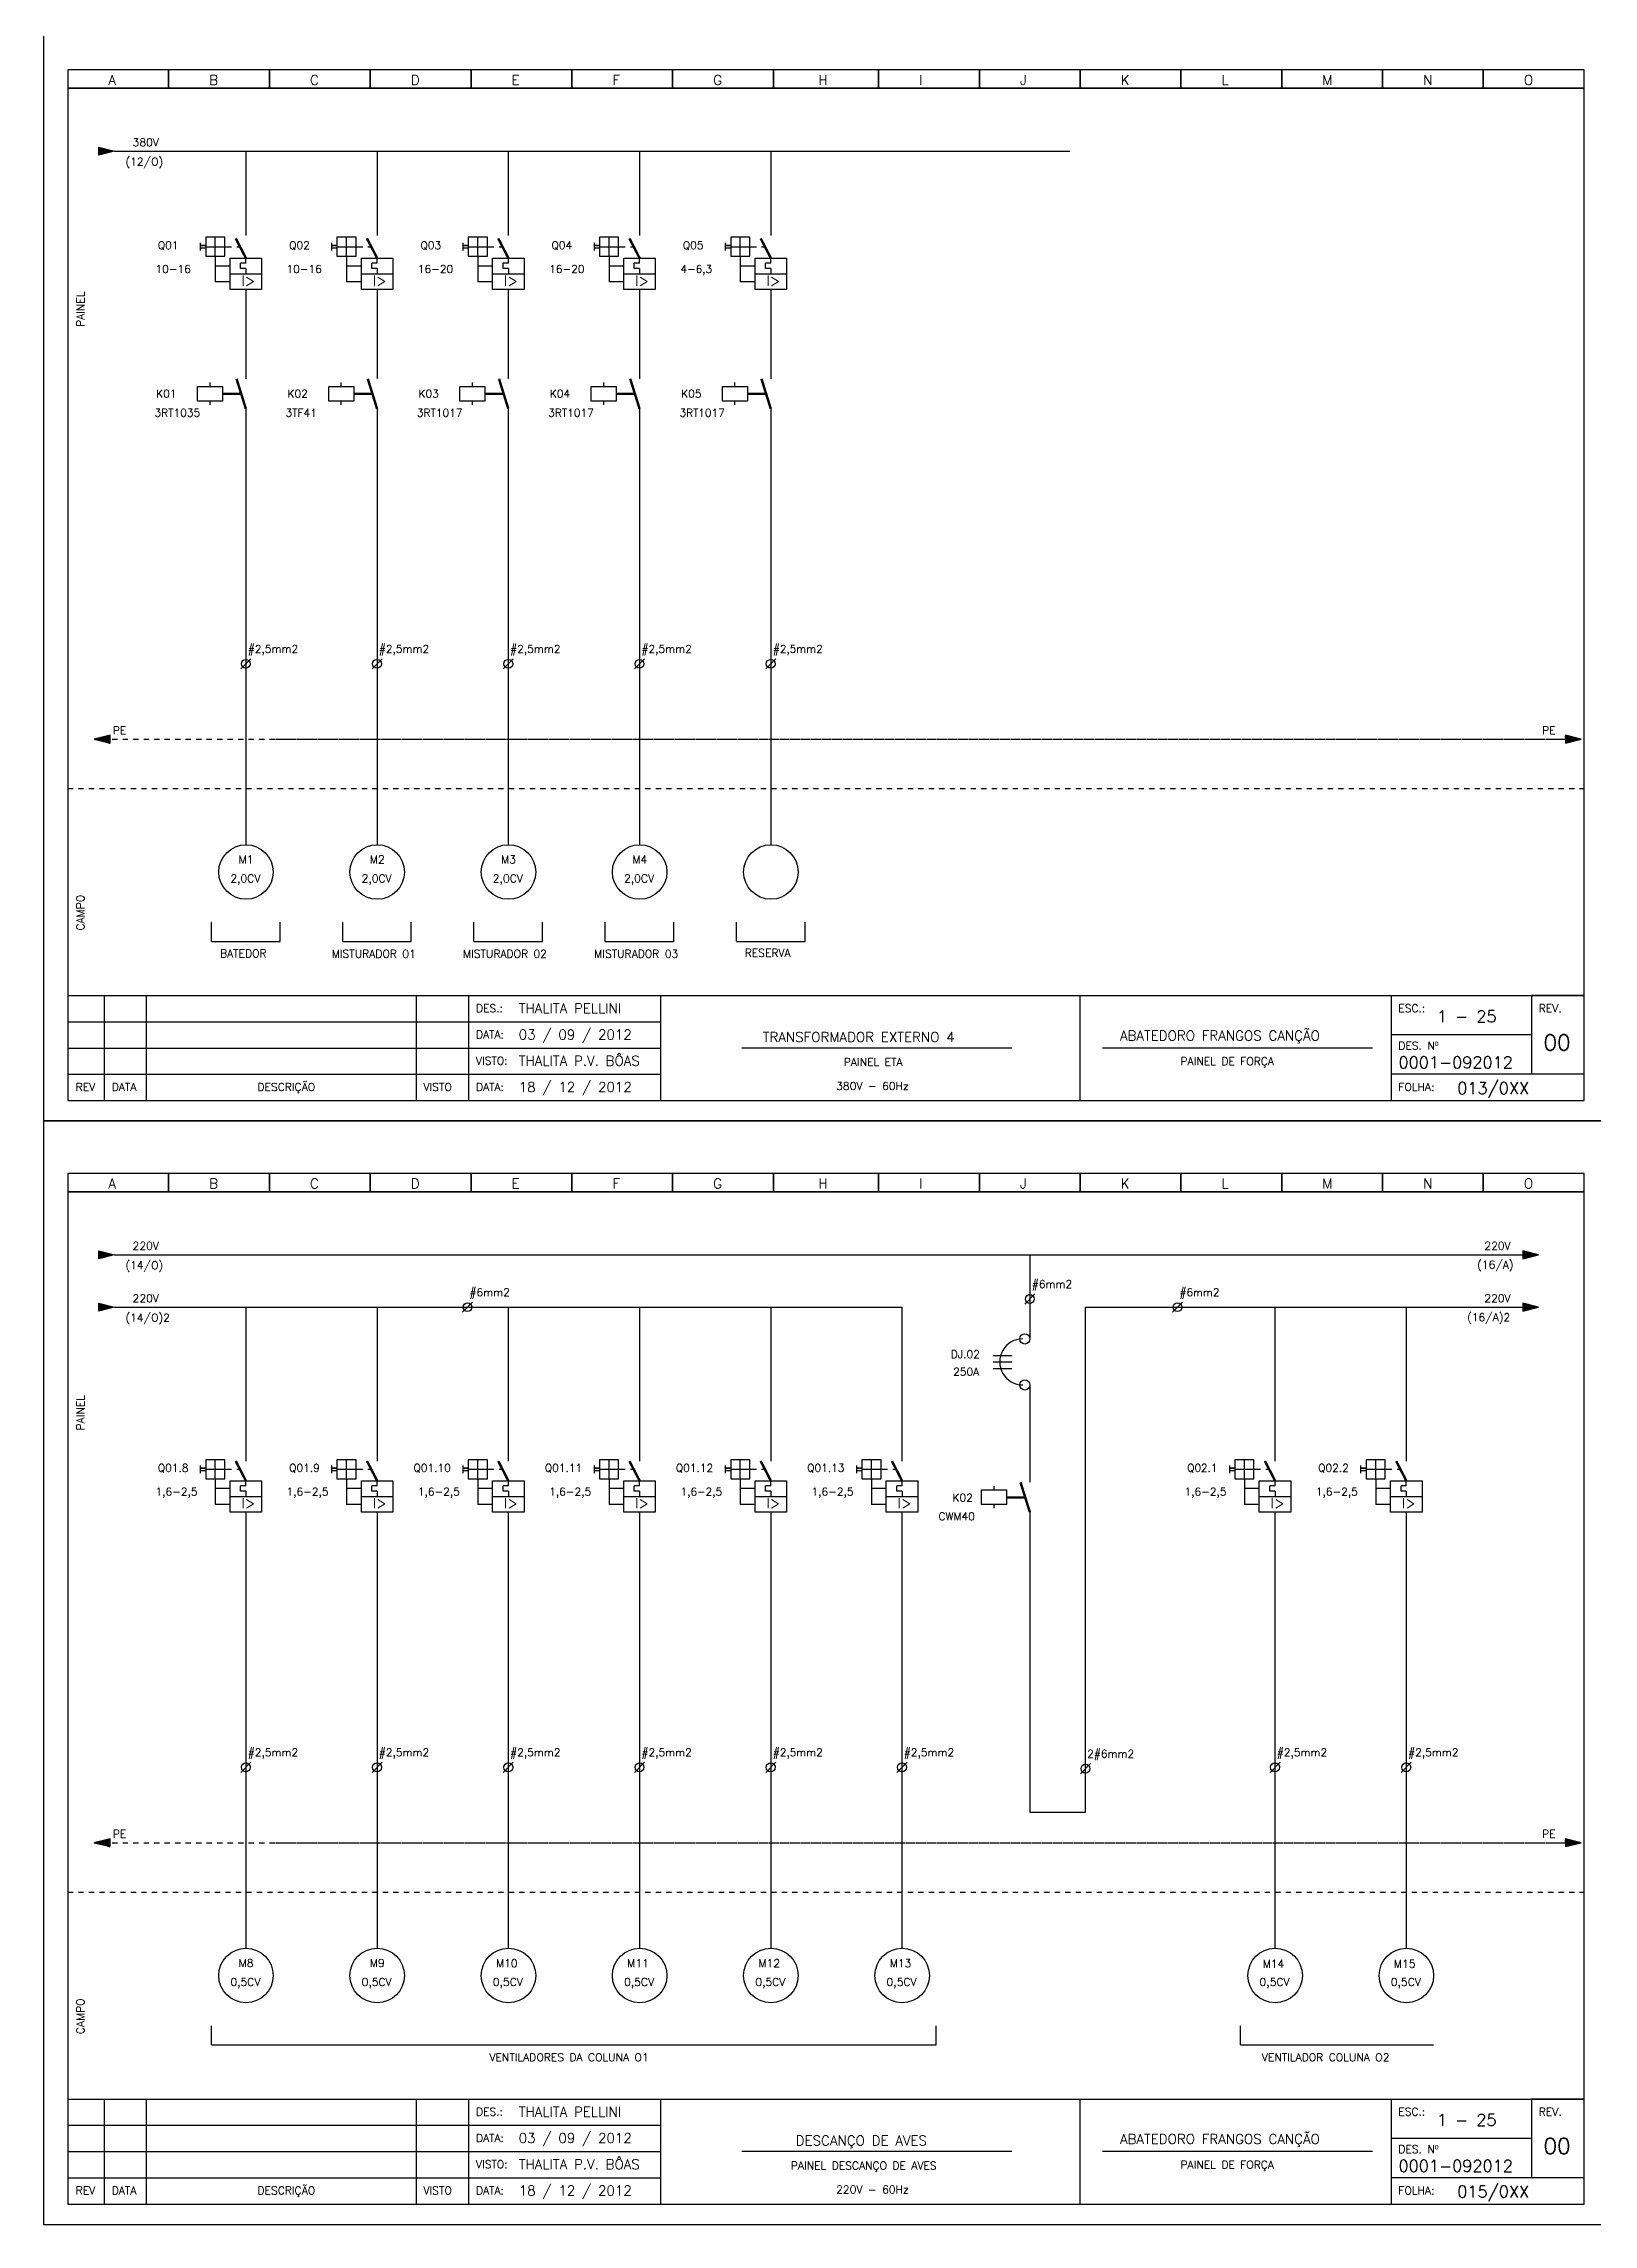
# Model space of a CAD drawing. Header units: millimetres. Extents: x 1974 to 2099, y 1386 to 1555.
# Drawn here: x 1974.11 to 2003.63, y 1386.48 to 1428.03 of the extents above; entities that cross this region are included whole.
import ezdxf

# ---------------------------------------------------------------- set-up
doc = ezdxf.new("R2010")
doc.units = ezdxf.units.MM
for name, pattern in [('DASHDOT2', [0.5, 0.25, -0.125, 0, -0.125]), ('DASHED', [0.75, 0.5, -0.25]), ('HIDDEN2', [0.1875, 0.125, -0.0625])]:
    doc.linetypes.add(name, pattern=pattern)
for name, color, linetype in [('1', 5, 'Continuous'), ('ALIMENTAÇÃO', 6, 'Continuous'), ('CONECTOR_SAK', 2, 'Continuous'), ('DISJUNTOR', 5, 'Continuous'), ('EQUIPAMENTOS', 5, 'Continuous'), ('MARGEM', 1, 'Continuous'), ('MOTORES', 5, 'Continuous'), ('PAINEL', 7, 'Continuous'), ('TERRA', 3, 'DASHED'), ('TEXTO', 4, 'Continuous'), ('TEXTO_2', 5, 'Continuous'), ('TIMBRE', 7, 'Continuous')]:
    doc.layers.add(name, color=color, linetype=linetype)
doc.styles.add('REGUA60', font='romans.shx', dxfattribs={"height": 2})
doc.styles.add('ROMANC', font='romanc.shx', dxfattribs={"height": 0.55})
doc.styles.add('ROMANS', font='romans.shx', dxfattribs={"height": 37})

msp = doc.modelspace()

# ---------------------------------------------------------------- hatches: boundary and pattern name
at = {"layer": 'EQUIPAMENTOS'}
for points in [[(1975.158, 1425.909), (1975.458, 1425.984), (1975.158, 1426.059)], [(1975.158, 1404.884), (1975.458, 1404.959), (1975.158, 1405.034)], [(2002.583, 1404.959), (2002.283, 1405.034), (2002.283, 1404.884)], [(1975.158, 1403.884), (1975.458, 1403.959), (1975.158, 1404.034)], [(2002.583, 1403.959), (2002.283, 1404.034), (2002.283, 1403.884)]]:
    msp.add_hatch(color=256, dxfattribs=at).paths.add_polyline_path(points)
at = {"layer": 'TERRA'}
h = msp.add_hatch(dxfattribs=at)
h.set_pattern_fill('ANSI31', color=256, scale=0.004, angle=180, style=0)
h.set_pattern_definition([(225, (2032.32565715, 1463.40084864), (0.0003535533906, -0.0003535533906), [])])
h.paths.add_polyline_path([(1975.071, 1414.781), (1975.371, 1414.781), (1975.371, 1414.856)])
h.paths.add_polyline_path([(1975.371, 1414.706), (1975.371, 1414.781), (1975.071, 1414.781)])
h = msp.add_hatch(dxfattribs=at)
h.set_pattern_fill('ANSI31', color=256, scale=0.004, style=0)
h.set_pattern_definition([(45, (1946.1419275, 1366.1612611), (-0.0003535533906, 0.0003535533906), [])])
h.paths.add_polyline_path([(2003.396, 1414.781), (2003.096, 1414.781), (2003.096, 1414.706)])
h.paths.add_polyline_path([(2003.096, 1414.856), (2003.096, 1414.781), (2003.396, 1414.781)])
h = msp.add_hatch(dxfattribs=at)
h.set_pattern_fill('ANSI31', color=256, scale=0.004, angle=180, style=0)
h.set_pattern_definition([(225, (2032.32565715, 1442.37584864), (0.0003535533906, -0.0003535533906), [])])
h.paths.add_polyline_path([(1975.071, 1393.756), (1975.371, 1393.756), (1975.371, 1393.831)])
h.paths.add_polyline_path([(1975.371, 1393.681), (1975.371, 1393.756), (1975.071, 1393.756)])
h = msp.add_hatch(dxfattribs=at)
h.set_pattern_fill('ANSI31', color=256, scale=0.004, style=0)
h.set_pattern_definition([(45, (1946.1419275, 1345.1362611), (-0.0003535533906, 0.0003535533906), [])])
h.paths.add_polyline_path([(2003.396, 1393.756), (2003.096, 1393.756), (2003.096, 1393.681)])
h.paths.add_polyline_path([(2003.096, 1393.831), (2003.096, 1393.756), (2003.396, 1393.756)])

# ---------------------------------------------------------------- linework, layer by layer
for p, q in [((1977.304, 1410.93), (1977.304, 1411.294)), ((1978.611, 1410.93), (1978.611, 1411.294)), ((1979.804, 1410.93), (1979.804, 1411.294)), ((1981.111, 1410.93), (1981.111, 1411.294)), ((1982.304, 1410.93), (1982.304, 1411.294)), ((1983.611, 1410.93), (1983.611, 1411.294)), ((1984.804, 1410.93), (1984.804, 1411.294)), ((1986.111, 1410.93), (1986.111, 1411.294)), ((1987.304, 1410.93), (1987.304, 1411.294)), ((1988.611, 1410.93), (1988.611, 1411.294)), ((1977.304, 1410.93), (1978.611, 1410.93)), ((1979.804, 1410.93), (1981.111, 1410.93)), ((1982.304, 1410.93), (1983.611, 1410.93)), ((1984.804, 1410.93), (1986.111, 1410.93)), ((1987.304, 1410.93), (1988.611, 1410.93)), ((2003.452, 1409.897), (2002.452, 1409.897)), ((1992.196, 1403.04), (1992.549, 1403.04)), ((1992.196, 1402.917), (1992.549, 1402.917)), ((1992.196, 1402.794), (1992.549, 1402.794)), ((1977.304, 1389.905), (1977.304, 1390.269)), ((1991.111, 1389.905), (1991.111, 1390.269)), ((1996.909, 1389.905), (1996.909, 1390.269)), ((1977.304, 1389.905), (1991.111, 1389.905)), ((1996.909, 1389.905), (2000.586, 1389.905)), ((2003.452, 1388.872), (2002.452, 1388.872))]:
    msp.add_line(p, q)
at = {"layer": '1'}
for p, q in [((1977.559, 1424.347), (1977.195, 1424.347)), ((1977.195, 1424.347), (1977.195, 1423.983)), ((1977.377, 1423.983), (1977.377, 1424.347)), ((1977.559, 1423.983), (1977.559, 1424.347)), ((1980.059, 1424.347), (1979.695, 1424.347)), ((1979.695, 1424.347), (1979.695, 1423.983)), ((1979.877, 1423.983), (1979.877, 1424.347)), ((1980.059, 1423.983), (1980.059, 1424.347)), ((1982.559, 1424.347), (1982.195, 1424.347)), ((1982.195, 1424.347), (1982.195, 1423.983)), ((1982.377, 1423.983), (1982.377, 1424.347)), ((1982.559, 1423.983), (1982.559, 1424.347)), ((1985.059, 1424.347), (1984.695, 1424.347)), ((1984.695, 1424.347), (1984.695, 1423.983)), ((1984.877, 1423.983), (1984.877, 1424.347)), ((1985.059, 1423.983), (1985.059, 1424.347)), ((1987.559, 1424.347), (1987.195, 1424.347)), ((1987.195, 1424.347), (1987.195, 1423.983)), ((1987.377, 1423.983), (1987.377, 1424.347)), ((1987.559, 1423.983), (1987.559, 1424.347)), ((1977.091, 1424.24), (1977.091, 1424.094)), ((1977.195, 1424.186), (1977.091, 1424.186)), ((1977.091, 1424.186), (1977.195, 1424.186)), ((1977.091, 1424.144), (1977.195, 1424.144)), ((1977.195, 1424.165), (1977.559, 1424.165)), ((1977.195, 1423.983), (1977.559, 1423.983)), ((1979.591, 1424.24), (1979.591, 1424.094)), ((1979.695, 1424.186), (1979.591, 1424.186)), ((1979.591, 1424.186), (1979.695, 1424.186)), ((1979.591, 1424.144), (1979.695, 1424.144)), ((1979.695, 1424.165), (1980.059, 1424.165)), ((1979.695, 1423.983), (1980.059, 1423.983)), ((1982.091, 1424.24), (1982.091, 1424.094)), ((1982.195, 1424.186), (1982.091, 1424.186)), ((1982.091, 1424.186), (1982.195, 1424.186)), ((1982.091, 1424.144), (1982.195, 1424.144)), ((1982.195, 1424.165), (1982.559, 1424.165)), ((1982.195, 1423.983), (1982.559, 1423.983)), ((1984.591, 1424.24), (1984.591, 1424.094)), ((1984.695, 1424.186), (1984.591, 1424.186)), ((1984.591, 1424.186), (1984.695, 1424.186)), ((1984.591, 1424.144), (1984.695, 1424.144)), ((1984.695, 1424.165), (1985.059, 1424.165)), ((1984.695, 1423.983), (1985.059, 1423.983)), ((1987.091, 1424.24), (1987.091, 1424.094)), ((1987.195, 1424.186), (1987.091, 1424.186)), ((1987.091, 1424.186), (1987.195, 1424.186)), ((1987.091, 1424.144), (1987.195, 1424.144)), ((1987.195, 1424.165), (1987.559, 1424.165)), ((1987.195, 1423.983), (1987.559, 1423.983)), ((1977.091, 1400.945), (1977.091, 1400.8)), ((1977.195, 1400.892), (1977.091, 1400.892)), ((1977.091, 1400.892), (1977.195, 1400.892)), ((1977.091, 1400.85), (1977.195, 1400.85)), ((1977.559, 1401.053), (1977.195, 1401.053)), ((1977.195, 1401.053), (1977.195, 1400.689)), ((1977.195, 1400.871), (1977.559, 1400.871)), ((1977.195, 1400.689), (1977.559, 1400.689)), ((1977.377, 1400.689), (1977.377, 1401.053)), ((1977.559, 1400.689), (1977.559, 1401.053)), ((1979.591, 1400.945), (1979.591, 1400.8)), ((1979.695, 1400.892), (1979.591, 1400.892)), ((1979.591, 1400.892), (1979.695, 1400.892)), ((1979.591, 1400.85), (1979.695, 1400.85)), ((1980.059, 1401.053), (1979.695, 1401.053)), ((1979.695, 1401.053), (1979.695, 1400.689)), ((1979.695, 1400.871), (1980.059, 1400.871)), ((1979.695, 1400.689), (1980.059, 1400.689)), ((1979.877, 1400.689), (1979.877, 1401.053)), ((1980.059, 1400.689), (1980.059, 1401.053)), ((1982.091, 1400.945), (1982.091, 1400.8)), ((1982.195, 1400.892), (1982.091, 1400.892)), ((1982.091, 1400.892), (1982.195, 1400.892)), ((1982.091, 1400.85), (1982.195, 1400.85)), ((1982.559, 1401.053), (1982.195, 1401.053)), ((1982.195, 1401.053), (1982.195, 1400.689)), ((1982.195, 1400.871), (1982.559, 1400.871)), ((1982.195, 1400.689), (1982.559, 1400.689)), ((1982.377, 1400.689), (1982.377, 1401.053)), ((1982.559, 1400.689), (1982.559, 1401.053)), ((1984.591, 1400.945), (1984.591, 1400.8)), ((1984.695, 1400.892), (1984.591, 1400.892)), ((1984.591, 1400.892), (1984.695, 1400.892)), ((1984.591, 1400.85), (1984.695, 1400.85)), ((1985.059, 1401.053), (1984.695, 1401.053)), ((1984.695, 1401.053), (1984.695, 1400.689)), ((1984.695, 1400.871), (1985.059, 1400.871)), ((1984.695, 1400.689), (1985.059, 1400.689)), ((1984.877, 1400.689), (1984.877, 1401.053)), ((1985.059, 1400.689), (1985.059, 1401.053)), ((1987.091, 1400.945), (1987.091, 1400.8)), ((1987.195, 1400.892), (1987.091, 1400.892)), ((1987.091, 1400.892), (1987.195, 1400.892)), ((1987.091, 1400.85), (1987.195, 1400.85)), ((1987.559, 1401.053), (1987.195, 1401.053)), ((1987.195, 1401.053), (1987.195, 1400.689)), ((1987.195, 1400.871), (1987.559, 1400.871)), ((1987.195, 1400.689), (1987.559, 1400.689)), ((1987.377, 1400.689), (1987.377, 1401.053)), ((1987.559, 1400.689), (1987.559, 1401.053)), ((1989.591, 1400.945), (1989.591, 1400.8)), ((1989.695, 1400.892), (1989.591, 1400.892)), ((1989.591, 1400.892), (1989.695, 1400.892)), ((1989.591, 1400.85), (1989.695, 1400.85)), ((1990.059, 1401.053), (1989.695, 1401.053)), ((1989.695, 1401.053), (1989.695, 1400.689)), ((1989.695, 1400.871), (1990.059, 1400.871)), ((1989.695, 1400.689), (1990.059, 1400.689)), ((1989.877, 1400.689), (1989.877, 1401.053)), ((1990.059, 1400.689), (1990.059, 1401.053)), ((1996.696, 1400.945), (1996.696, 1400.8)), ((1996.8, 1400.892), (1996.696, 1400.892)), ((1996.696, 1400.892), (1996.8, 1400.892)), ((1996.696, 1400.85), (1996.8, 1400.85)), ((1997.164, 1401.053), (1996.8, 1401.053)), ((1996.8, 1401.053), (1996.8, 1400.689)), ((1996.8, 1400.871), (1997.164, 1400.871)), ((1996.8, 1400.689), (1997.164, 1400.689)), ((1996.982, 1400.689), (1996.982, 1401.053)), ((1997.164, 1400.689), (1997.164, 1401.053)), ((1999.196, 1400.945), (1999.196, 1400.8)), ((1999.3, 1400.892), (1999.196, 1400.892)), ((1999.196, 1400.892), (1999.3, 1400.892)), ((1999.196, 1400.85), (1999.3, 1400.85)), ((1999.664, 1401.053), (1999.3, 1401.053)), ((1999.3, 1401.053), (1999.3, 1400.689)), ((1999.3, 1400.871), (1999.664, 1400.871)), ((1999.3, 1400.689), (1999.664, 1400.689)), ((1999.482, 1400.689), (1999.482, 1401.053)), ((1999.664, 1400.689), (1999.664, 1401.053))]:
    msp.add_line(p, q, dxfattribs=at)
at = {"layer": 'ALIMENTAÇÃO', "color": 6}
for p, q in [((1977.958, 1425.984), (1977.958, 1424.38)), ((1980.458, 1425.984), (1980.458, 1424.38)), ((1982.958, 1425.984), (1982.958, 1424.38)), ((1985.458, 1425.984), (1985.458, 1424.38)), ((1987.958, 1425.984), (1987.958, 1424.38)), ((1977.958, 1423.349), (1977.958, 1421.647)), ((1980.458, 1423.349), (1980.458, 1421.647)), ((1982.958, 1423.349), (1982.958, 1421.647)), ((1985.458, 1423.349), (1985.458, 1421.647)), ((1987.958, 1423.349), (1987.958, 1421.647)), ((1977.958, 1421.079), (1977.958, 1412.771)), ((1980.458, 1421.079), (1980.458, 1412.771)), ((1982.958, 1421.079), (1982.958, 1412.771)), ((1985.458, 1421.079), (1985.458, 1412.771)), ((1987.958, 1421.079), (1987.958, 1412.771)), ((1977.958, 1403.959), (1977.958, 1401.028)), ((1980.458, 1403.959), (1980.458, 1401.028)), ((1982.958, 1403.959), (1982.958, 1401.028)), ((1985.458, 1403.959), (1985.458, 1401.028)), ((1987.958, 1403.959), (1987.958, 1401.028)), ((1990.458, 1403.959), (1990.458, 1401.028)), ((1997.564, 1403.959), (1997.564, 1401.028)), ((2000.064, 1403.959), (2000.064, 1401.028)), ((1977.958, 1400.054), (1977.958, 1391.746)), ((1980.458, 1400.054), (1980.458, 1391.746)), ((1982.958, 1400.054), (1982.958, 1391.746)), ((1985.458, 1400.054), (1985.458, 1391.746)), ((1987.958, 1400.054), (1987.958, 1391.746)), ((1990.458, 1400.054), (1990.458, 1391.746)), ((1997.564, 1400.054), (1997.564, 1391.746)), ((2000.064, 1400.054), (2000.064, 1391.746))]:
    msp.add_line(p, q, dxfattribs=at)
at = {"layer": 'ALIMENTAÇÃO'}
for p, q in [((1992.894, 1404.959), (1992.894, 1404.031)), ((1992.894, 1404.031), (1992.894, 1403.355)), ((1975.458, 1403.959), (1990.458, 1403.959)), ((1993.953, 1394.336), (1993.953, 1403.959)), ((1993.953, 1403.959), (2002.583, 1403.959)), ((1992.894, 1402.485), (1992.894, 1400.623)), ((1992.894, 1400.054), (1992.894, 1394.336)), ((1992.894, 1394.336), (1993.953, 1394.336))]:
    msp.add_line(p, q, dxfattribs=at)
at = {"layer": 'CONECTOR_SAK'}
for p, q in [((1978.054, 1416.315), (1977.863, 1416.122)), ((1980.554, 1416.315), (1980.363, 1416.122)), ((1983.054, 1416.315), (1982.863, 1416.122)), ((1985.554, 1416.315), (1985.363, 1416.122)), ((1988.054, 1416.315), (1987.863, 1416.122)), ((1982.277, 1404.056), (1982.086, 1403.863)), ((1992.989, 1404.212), (1992.799, 1404.019)), ((1995.801, 1404.056), (1995.611, 1403.863)), ((1978.054, 1395.29), (1977.863, 1395.097)), ((1980.554, 1395.29), (1980.363, 1395.097)), ((1983.054, 1395.29), (1982.863, 1395.097)), ((1985.554, 1395.29), (1985.363, 1395.097)), ((1988.054, 1395.29), (1987.863, 1395.097)), ((1990.554, 1395.29), (1990.363, 1395.097)), ((1994.048, 1395.263), (1993.858, 1395.07)), ((1997.66, 1395.29), (1997.469, 1395.097)), ((2000.16, 1395.29), (1999.969, 1395.097))]:
    msp.add_line(p, q, dxfattribs=at)
for centre in [(1977.958, 1416.218), (1980.458, 1416.218), (1982.958, 1416.218), (1985.458, 1416.218), (1987.958, 1416.218), (1982.181, 1403.959), (1992.894, 1404.115), (1995.706, 1403.959), (1977.958, 1395.193), (1980.458, 1395.193), (1982.958, 1395.193), (1985.458, 1395.193), (1987.958, 1395.193), (1990.458, 1395.193), (1993.953, 1395.166), (1997.564, 1395.193), (2000.064, 1395.193)]:
    msp.add_circle(centre, 0.0846, dxfattribs=at)
at = {"layer": 'DISJUNTOR'}
for p, q in [((1977.377, 1423.983), (1977.377, 1423.497)), ((1977.959, 1423.849), (1977.959, 1423.949)), ((1979.877, 1423.983), (1979.877, 1423.497)), ((1980.459, 1423.849), (1980.459, 1423.949)), ((1982.377, 1423.983), (1982.377, 1423.497)), ((1982.959, 1423.849), (1982.959, 1423.949)), ((1984.877, 1423.983), (1984.877, 1423.497)), ((1985.459, 1423.849), (1985.459, 1423.949)), ((1987.377, 1423.983), (1987.377, 1423.497)), ((1987.959, 1423.849), (1987.959, 1423.949)), ((1977.658, 1423.797), (1977.377, 1423.797)), ((1977.659, 1423.649), (1978.259, 1423.649)), ((1977.959, 1423.849), (1977.859, 1423.849)), ((1977.859, 1423.749), (1977.859, 1423.849)), ((1977.959, 1423.749), (1977.859, 1423.749)), ((1977.959, 1423.749), (1977.959, 1423.649)), ((1980.158, 1423.797), (1979.877, 1423.797)), ((1980.159, 1423.649), (1980.759, 1423.649)), ((1980.459, 1423.849), (1980.359, 1423.849)), ((1980.359, 1423.749), (1980.359, 1423.849)), ((1980.459, 1423.749), (1980.359, 1423.749)), ((1980.459, 1423.749), (1980.459, 1423.649)), ((1982.658, 1423.797), (1982.377, 1423.797)), ((1982.659, 1423.649), (1983.259, 1423.649)), ((1982.959, 1423.849), (1982.859, 1423.849)), ((1982.859, 1423.749), (1982.859, 1423.849)), ((1982.959, 1423.749), (1982.859, 1423.749)), ((1982.959, 1423.749), (1982.959, 1423.649)), ((1985.158, 1423.797), (1984.877, 1423.797)), ((1985.159, 1423.649), (1985.759, 1423.649)), ((1985.459, 1423.849), (1985.359, 1423.849)), ((1985.359, 1423.749), (1985.359, 1423.849)), ((1985.459, 1423.749), (1985.359, 1423.749)), ((1985.459, 1423.749), (1985.459, 1423.649)), ((1987.658, 1423.797), (1987.377, 1423.797)), ((1987.659, 1423.649), (1988.259, 1423.649)), ((1987.959, 1423.849), (1987.859, 1423.849)), ((1987.859, 1423.749), (1987.859, 1423.849)), ((1987.959, 1423.749), (1987.859, 1423.749)), ((1987.959, 1423.749), (1987.959, 1423.649)), ((1977.658, 1423.497), (1977.377, 1423.497)), ((1980.158, 1423.497), (1979.877, 1423.497)), ((1982.658, 1423.497), (1982.377, 1423.497)), ((1985.158, 1423.497), (1984.877, 1423.497)), ((1987.658, 1423.497), (1987.377, 1423.497)), ((1977.377, 1400.689), (1977.377, 1400.202)), ((1977.959, 1400.554), (1977.959, 1400.654)), ((1979.877, 1400.689), (1979.877, 1400.202)), ((1980.459, 1400.554), (1980.459, 1400.654)), ((1982.377, 1400.689), (1982.377, 1400.202)), ((1982.959, 1400.554), (1982.959, 1400.654)), ((1984.877, 1400.689), (1984.877, 1400.202)), ((1985.459, 1400.554), (1985.459, 1400.654)), ((1987.377, 1400.689), (1987.377, 1400.202)), ((1987.959, 1400.554), (1987.959, 1400.654)), ((1989.877, 1400.689), (1989.877, 1400.202)), ((1990.459, 1400.554), (1990.459, 1400.654)), ((1996.982, 1400.689), (1996.982, 1400.202)), ((1997.565, 1400.554), (1997.565, 1400.654)), ((1999.482, 1400.689), (1999.482, 1400.202)), ((2000.065, 1400.554), (2000.065, 1400.654)), ((1977.658, 1400.502), (1977.377, 1400.502)), ((1977.659, 1400.354), (1978.259, 1400.354)), ((1977.959, 1400.554), (1977.859, 1400.554)), ((1977.859, 1400.454), (1977.859, 1400.554)), ((1977.959, 1400.454), (1977.859, 1400.454)), ((1977.959, 1400.454), (1977.959, 1400.354)), ((1980.158, 1400.502), (1979.877, 1400.502)), ((1980.159, 1400.354), (1980.759, 1400.354)), ((1980.459, 1400.554), (1980.359, 1400.554)), ((1980.359, 1400.454), (1980.359, 1400.554)), ((1980.459, 1400.454), (1980.359, 1400.454)), ((1980.459, 1400.454), (1980.459, 1400.354)), ((1982.658, 1400.502), (1982.377, 1400.502)), ((1982.659, 1400.354), (1983.259, 1400.354)), ((1982.959, 1400.554), (1982.859, 1400.554)), ((1982.859, 1400.454), (1982.859, 1400.554)), ((1982.959, 1400.454), (1982.859, 1400.454)), ((1982.959, 1400.454), (1982.959, 1400.354)), ((1985.158, 1400.502), (1984.877, 1400.502)), ((1985.159, 1400.354), (1985.759, 1400.354)), ((1985.459, 1400.554), (1985.359, 1400.554)), ((1985.359, 1400.454), (1985.359, 1400.554)), ((1985.459, 1400.454), (1985.359, 1400.454)), ((1985.459, 1400.454), (1985.459, 1400.354)), ((1987.658, 1400.502), (1987.377, 1400.502)), ((1987.659, 1400.354), (1988.259, 1400.354)), ((1987.959, 1400.554), (1987.859, 1400.554)), ((1987.859, 1400.454), (1987.859, 1400.554)), ((1987.959, 1400.454), (1987.859, 1400.454)), ((1987.959, 1400.454), (1987.959, 1400.354)), ((1990.158, 1400.502), (1989.877, 1400.502)), ((1990.159, 1400.354), (1990.759, 1400.354)), ((1990.459, 1400.554), (1990.359, 1400.554)), ((1990.359, 1400.454), (1990.359, 1400.554)), ((1990.459, 1400.454), (1990.359, 1400.454)), ((1990.459, 1400.454), (1990.459, 1400.354)), ((1997.264, 1400.502), (1996.982, 1400.502)), ((1997.265, 1400.354), (1997.865, 1400.354)), ((1997.565, 1400.554), (1997.465, 1400.554)), ((1997.465, 1400.454), (1997.465, 1400.554)), ((1997.565, 1400.454), (1997.465, 1400.454)), ((1997.565, 1400.454), (1997.565, 1400.354)), ((1999.764, 1400.502), (1999.482, 1400.502)), ((1999.765, 1400.354), (2000.365, 1400.354)), ((2000.065, 1400.554), (1999.965, 1400.554)), ((1999.965, 1400.454), (1999.965, 1400.554)), ((2000.065, 1400.454), (1999.965, 1400.454)), ((2000.065, 1400.454), (2000.065, 1400.354)), ((1977.658, 1400.202), (1977.377, 1400.202)), ((1980.158, 1400.202), (1979.877, 1400.202)), ((1982.658, 1400.202), (1982.377, 1400.202)), ((1985.158, 1400.202), (1984.877, 1400.202)), ((1987.658, 1400.202), (1987.377, 1400.202)), ((1990.158, 1400.202), (1989.877, 1400.202)), ((1997.264, 1400.202), (1996.982, 1400.202)), ((1999.764, 1400.202), (1999.482, 1400.202))]:
    msp.add_line(p, q, dxfattribs=at)
at = {"layer": 'DISJUNTOR', "linetype": 'HIDDEN2'}
for p, q in [((1977.559, 1424.165), (1977.858, 1424.165)), ((1980.059, 1424.165), (1980.358, 1424.165)), ((1982.559, 1424.165), (1982.858, 1424.165)), ((1985.059, 1424.165), (1985.358, 1424.165)), ((1987.559, 1424.165), (1987.858, 1424.165)), ((1977.559, 1400.871), (1977.858, 1400.871)), ((1980.059, 1400.871), (1980.358, 1400.871)), ((1982.559, 1400.871), (1982.858, 1400.871)), ((1985.059, 1400.871), (1985.358, 1400.871)), ((1987.559, 1400.871), (1987.858, 1400.871)), ((1990.059, 1400.871), (1990.358, 1400.871)), ((1997.164, 1400.871), (1997.464, 1400.871)), ((1999.664, 1400.871), (1999.964, 1400.871))]:
    msp.add_line(p, q, dxfattribs=at)
at = {"layer": 'DISJUNTOR', "const_width": 0.0472}
for points in [[(1977.959, 1423.949), (1977.766, 1424.323)], [(1980.459, 1423.949), (1980.266, 1424.323)], [(1982.959, 1423.949), (1982.766, 1424.323)], [(1985.459, 1423.949), (1985.266, 1424.323)], [(1987.959, 1423.949), (1987.766, 1424.323)], [(1977.959, 1400.654), (1977.766, 1401.028)], [(1980.459, 1400.654), (1980.266, 1401.028)], [(1982.959, 1400.654), (1982.766, 1401.028)], [(1985.459, 1400.654), (1985.266, 1401.028)], [(1987.959, 1400.654), (1987.766, 1401.028)], [(1990.459, 1400.654), (1990.266, 1401.028)], [(1997.565, 1400.654), (1997.372, 1401.028)], [(2000.065, 1400.654), (1999.872, 1401.028)]]:
    msp.add_lwpolyline(points, dxfattribs=at)
at = {"layer": 'DISJUNTOR'}
for points in [[(1977.659, 1423.949), (1978.259, 1423.949), (1978.259, 1423.349), (1977.659, 1423.349)], [(1980.159, 1423.949), (1980.759, 1423.949), (1980.759, 1423.349), (1980.159, 1423.349)], [(1982.659, 1423.949), (1983.259, 1423.949), (1983.259, 1423.349), (1982.659, 1423.349)], [(1985.159, 1423.949), (1985.759, 1423.949), (1985.759, 1423.349), (1985.159, 1423.349)], [(1987.659, 1423.949), (1988.259, 1423.949), (1988.259, 1423.349), (1987.659, 1423.349)], [(1977.659, 1400.654), (1978.259, 1400.654), (1978.259, 1400.054), (1977.659, 1400.054)], [(1980.159, 1400.654), (1980.759, 1400.654), (1980.759, 1400.054), (1980.159, 1400.054)], [(1982.659, 1400.654), (1983.259, 1400.654), (1983.259, 1400.054), (1982.659, 1400.054)], [(1985.159, 1400.654), (1985.759, 1400.654), (1985.759, 1400.054), (1985.159, 1400.054)], [(1987.659, 1400.654), (1988.259, 1400.654), (1988.259, 1400.054), (1987.659, 1400.054)], [(1990.159, 1400.654), (1990.759, 1400.654), (1990.759, 1400.054), (1990.159, 1400.054)], [(1997.265, 1400.654), (1997.865, 1400.654), (1997.865, 1400.054), (1997.265, 1400.054)], [(1999.765, 1400.654), (2000.365, 1400.654), (2000.365, 1400.054), (1999.765, 1400.054)]]:
    msp.add_lwpolyline(points, close=True, dxfattribs=at)
for centre in [(1992.797, 1403.355), (1992.797, 1402.478)]:
    msp.add_circle(centre, 0.097, dxfattribs=at)
msp.add_arc((1992.759, 1402.917), 0.438, 89.8656, 270.134, dxfattribs=at)
at = {"layer": 'EQUIPAMENTOS'}
for p, q in [((1975.458, 1425.984), (1993.653, 1425.984)), ((1977.276, 1421.503), (1977.276, 1421.575)), ((1979.776, 1421.503), (1979.776, 1421.575)), ((1982.276, 1421.503), (1982.276, 1421.575)), ((1984.776, 1421.503), (1984.776, 1421.575)), ((1987.276, 1421.503), (1987.276, 1421.575)), ((1977.276, 1421.153), (1977.276, 1421.224)), ((1977.514, 1421.373), (1977.867, 1421.373)), ((1977.514, 1421.353), (1977.873, 1421.353)), ((1979.776, 1421.153), (1979.776, 1421.224)), ((1980.014, 1421.373), (1980.367, 1421.373)), ((1980.014, 1421.353), (1980.373, 1421.353)), ((1982.276, 1421.153), (1982.276, 1421.224)), ((1982.514, 1421.373), (1982.867, 1421.373)), ((1982.514, 1421.353), (1982.873, 1421.353)), ((1984.776, 1421.153), (1984.776, 1421.224)), ((1985.014, 1421.373), (1985.367, 1421.373)), ((1985.014, 1421.353), (1985.373, 1421.353)), ((1987.276, 1421.153), (1987.276, 1421.224)), ((1987.514, 1421.373), (1987.867, 1421.373)), ((1987.514, 1421.353), (1987.873, 1421.353)), ((1975.458, 1404.959), (2002.283, 1404.959)), ((1992.212, 1400.478), (1992.212, 1400.55)), ((1992.45, 1400.348), (1992.802, 1400.348)), ((1992.45, 1400.328), (1992.808, 1400.328)), ((1992.212, 1400.128), (1992.212, 1400.199))]:
    msp.add_line(p, q, dxfattribs=at)
for points in [[(1975.158, 1426.059), (1975.458, 1425.984), (1975.158, 1425.909), (1975.158, 1426.059)], [(1975.158, 1405.034), (1975.458, 1404.959), (1975.158, 1404.884), (1975.158, 1405.034)], [(2002.283, 1404.884), (2002.583, 1404.959), (2002.283, 1405.034), (2002.283, 1404.884)], [(1975.158, 1404.034), (1975.458, 1403.959), (1975.158, 1403.884), (1975.158, 1404.034)], [(2002.283, 1403.884), (2002.583, 1403.959), (2002.283, 1404.034), (2002.283, 1403.884)]]:
    msp.add_lwpolyline(points, dxfattribs=at)
for points in [[(1977.038, 1421.224), (1977.038, 1421.503), (1977.514, 1421.503), (1977.514, 1421.224)], [(1979.538, 1421.224), (1979.538, 1421.503), (1980.014, 1421.503), (1980.014, 1421.224)], [(1982.038, 1421.224), (1982.038, 1421.503), (1982.514, 1421.503), (1982.514, 1421.224)], [(1984.538, 1421.224), (1984.538, 1421.503), (1985.014, 1421.503), (1985.014, 1421.224)], [(1987.038, 1421.224), (1987.038, 1421.503), (1987.514, 1421.503), (1987.514, 1421.224)], [(1991.974, 1400.199), (1991.974, 1400.478), (1992.45, 1400.478), (1992.45, 1400.199)]]:
    msp.add_lwpolyline(points, close=True, dxfattribs=at)
at = {"layer": 'EQUIPAMENTOS', "const_width": 0.0472}
for points in [[(1977.958, 1421.079), (1977.781, 1421.648)], [(1980.458, 1421.079), (1980.281, 1421.648)], [(1982.958, 1421.079), (1982.781, 1421.648)], [(1985.458, 1421.079), (1985.281, 1421.648)], [(1987.958, 1421.079), (1987.781, 1421.648)], [(1992.894, 1400.054), (1992.716, 1400.623)]]:
    msp.add_lwpolyline(points, dxfattribs=at)
at = {"layer": 'MARGEM', "color": 7}
for points in [[(1974.106, 1407.509), (2003.806, 1407.509), (2003.806, 1428.534), (1974.106, 1428.534)], [(1974.106, 1386.484), (2003.806, 1386.484), (2003.806, 1407.509), (1974.106, 1407.509)]]:
    msp.add_lwpolyline(points, close=True, dxfattribs=at)
at = {"layer": 'MOTORES'}
for centre in [(1977.961, 1412.251), (1980.461, 1412.251), (1982.961, 1412.251), (1985.461, 1412.251), (1987.961, 1412.251), (1977.961, 1391.226), (1980.461, 1391.226), (1982.961, 1391.226), (1985.461, 1391.226), (1987.961, 1391.226), (1990.461, 1391.226), (1997.567, 1391.226), (2000.067, 1391.226)]:
    msp.add_circle(centre, 0.519, dxfattribs=at)
at = {"layer": 'PAINEL', "color": 12, "linetype": 'HIDDEN2', "ltscale": 0.005}
for p, q in [((1974.568, 1413.841), (2003.452, 1413.841)), ((1974.568, 1392.816), (2003.452, 1392.816))]:
    msp.add_line(p, q, dxfattribs=at)
at = {"layer": 'TERRA', "linetype": 'DASHDOT2', "ltscale": 0.0025}
for p, q in [((1975.412, 1414.781), (2003.096, 1414.781)), ((1975.412, 1414.781), (2003.096, 1414.781)), ((1978.523, 1414.781), (2003.396, 1414.781)), ((1975.412, 1393.756), (2003.096, 1393.756)), ((1975.412, 1393.756), (2003.096, 1393.756)), ((1978.523, 1393.756), (2003.396, 1393.756))]:
    msp.add_line(p, q, dxfattribs=at)
at = {"layer": 'TERRA'}
for points in [[(1975.371, 1414.856), (1975.071, 1414.781), (1975.371, 1414.706), (1975.371, 1414.856)], [(1975.371, 1414.856), (1975.071, 1414.781), (1975.371, 1414.706), (1975.371, 1414.856)], [(2003.096, 1414.706), (2003.396, 1414.781), (2003.096, 1414.856), (2003.096, 1414.706)], [(2003.096, 1414.706), (2003.396, 1414.781), (2003.096, 1414.856), (2003.096, 1414.706)], [(1975.371, 1393.831), (1975.071, 1393.756), (1975.371, 1393.681), (1975.371, 1393.831)], [(1975.371, 1393.831), (1975.071, 1393.756), (1975.371, 1393.681), (1975.371, 1393.831)], [(2003.096, 1393.681), (2003.396, 1393.756), (2003.096, 1393.831), (2003.096, 1393.681)], [(2003.096, 1393.681), (2003.396, 1393.756), (2003.096, 1393.831), (2003.096, 1393.681)]]:
    msp.add_lwpolyline(points, dxfattribs=at)
at = {"layer": 'TIMBRE', "color": 12}
for p, q in [((2003.452, 1427.534), (1974.568, 1427.534)), ((2003.452, 1406.509), (1974.568, 1406.509))]:
    msp.add_line(p, q, dxfattribs=at)
at = {"layer": 'TIMBRE'}
for p, q in [((1974.568, 1409.897), (2003.452, 1409.897)), ((1975.268, 1407.897), (1975.268, 1409.897)), ((1976.068, 1407.897), (1976.068, 1409.897)), ((1981.206, 1409.897), (1981.206, 1407.897)), ((1982.206, 1407.897), (1982.206, 1409.897)), ((1985.859, 1409.897), (1985.859, 1407.897)), ((1993.849, 1409.897), (1993.849, 1407.897)), ((1999.777, 1409.897), (1999.777, 1407.897)), ((2002.452, 1409.897), (2002.452, 1408.397)), ((1974.568, 1409.397), (1985.859, 1409.397)), ((2002.452, 1409.147), (1999.777, 1409.147)), ((1974.568, 1408.897), (1985.859, 1408.897)), ((1992.553, 1408.897), (1987.409, 1408.897)), ((1999.424, 1408.897), (1994.28, 1408.897)), ((1974.568, 1408.397), (1985.859, 1408.397)), ((2003.452, 1408.397), (1999.777, 1408.397)), ((1974.568, 1388.872), (2003.452, 1388.872)), ((1975.268, 1386.872), (1975.268, 1388.872)), ((1976.068, 1386.872), (1976.068, 1388.872)), ((1981.206, 1388.872), (1981.206, 1386.872)), ((1982.206, 1386.872), (1982.206, 1388.872)), ((1985.859, 1388.872), (1985.859, 1386.872)), ((1993.849, 1388.872), (1993.849, 1386.872)), ((1999.777, 1388.872), (1999.777, 1386.872)), ((2002.452, 1388.872), (2002.452, 1387.372)), ((1974.568, 1388.372), (1985.859, 1388.372)), ((1974.568, 1387.872), (1985.859, 1387.872)), ((1992.553, 1387.872), (1987.409, 1387.872)), ((1999.424, 1387.872), (1994.28, 1387.872)), ((2002.452, 1388.122), (1999.777, 1388.122)), ((1974.568, 1387.372), (1985.859, 1387.372)), ((2003.452, 1387.372), (1999.777, 1387.372))]:
    msp.add_line(p, q, dxfattribs=at)
at = {"layer": 'TIMBRE', "color": 12}
for points in [[(1974.568, 1427.184), (1976.488, 1427.184), (1976.488, 1427.534), (1974.568, 1427.534)], [(1976.488, 1427.184), (1978.408, 1427.184), (1978.408, 1427.534), (1976.488, 1427.534)], [(1978.408, 1427.184), (1980.328, 1427.184), (1980.328, 1427.534), (1978.408, 1427.534)], [(1980.328, 1427.184), (1982.248, 1427.184), (1982.248, 1427.534), (1980.328, 1427.534)], [(1982.248, 1427.184), (1984.168, 1427.184), (1984.168, 1427.534), (1982.248, 1427.534)], [(1984.168, 1427.184), (1986.088, 1427.184), (1986.088, 1427.534), (1984.168, 1427.534)], [(1986.088, 1427.184), (1988.008, 1427.184), (1988.008, 1427.534), (1986.088, 1427.534)], [(1988.008, 1427.184), (1990.012, 1427.184), (1990.012, 1427.534), (1988.008, 1427.534)], [(1990.012, 1427.184), (1991.932, 1427.184), (1991.932, 1427.534), (1990.012, 1427.534)], [(1991.932, 1427.184), (1993.852, 1427.184), (1993.852, 1427.534), (1991.932, 1427.534)], [(1993.852, 1427.184), (1995.772, 1427.184), (1995.772, 1427.534), (1993.852, 1427.534)], [(1995.772, 1427.184), (1997.692, 1427.184), (1997.692, 1427.534), (1995.772, 1427.534)], [(1997.692, 1427.184), (1999.612, 1427.184), (1999.612, 1427.534), (1997.692, 1427.534)], [(1999.612, 1427.184), (2001.532, 1427.184), (2001.532, 1427.534), (1999.612, 1427.534)], [(2001.532, 1427.184), (2003.452, 1427.184), (2003.452, 1427.534), (2001.532, 1427.534)], [(1974.568, 1407.897), (2003.452, 1407.897), (2003.452, 1427.184), (1974.568, 1427.184)], [(1974.568, 1406.159), (1976.488, 1406.159), (1976.488, 1406.509), (1974.568, 1406.509)], [(1976.488, 1406.159), (1978.408, 1406.159), (1978.408, 1406.509), (1976.488, 1406.509)], [(1978.408, 1406.159), (1980.328, 1406.159), (1980.328, 1406.509), (1978.408, 1406.509)], [(1980.328, 1406.159), (1982.248, 1406.159), (1982.248, 1406.509), (1980.328, 1406.509)], [(1982.248, 1406.159), (1984.168, 1406.159), (1984.168, 1406.509), (1982.248, 1406.509)], [(1984.168, 1406.159), (1986.088, 1406.159), (1986.088, 1406.509), (1984.168, 1406.509)], [(1986.088, 1406.159), (1988.008, 1406.159), (1988.008, 1406.509), (1986.088, 1406.509)], [(1988.008, 1406.159), (1990.012, 1406.159), (1990.012, 1406.509), (1988.008, 1406.509)], [(1990.012, 1406.159), (1991.932, 1406.159), (1991.932, 1406.509), (1990.012, 1406.509)], [(1991.932, 1406.159), (1993.852, 1406.159), (1993.852, 1406.509), (1991.932, 1406.509)], [(1993.852, 1406.159), (1995.772, 1406.159), (1995.772, 1406.509), (1993.852, 1406.509)], [(1995.772, 1406.159), (1997.692, 1406.159), (1997.692, 1406.509), (1995.772, 1406.509)], [(1997.692, 1406.159), (1999.612, 1406.159), (1999.612, 1406.509), (1997.692, 1406.509)], [(1999.612, 1406.159), (2001.532, 1406.159), (2001.532, 1406.509), (1999.612, 1406.509)], [(2001.532, 1406.159), (2003.452, 1406.159), (2003.452, 1406.509), (2001.532, 1406.509)], [(1974.568, 1386.872), (2003.452, 1386.872), (2003.452, 1406.159), (1974.568, 1406.159)]]:
    msp.add_lwpolyline(points, close=True, dxfattribs=at)

# ---------------------------------------------------------------- texts
at = {"style": 'ROMANS'}
for s, p in [('ESC.:', (1999.913, 1409.58)), ('REV.', (2002.589, 1409.58)), ('DES. Nº', (1999.913, 1408.867)), ('PAINEL ETA', (1989.35, 1408.555)), ('PAINEL DE FORÇA', (1995.764, 1408.571)), ('380V - 60Hz', (1989.204, 1408.098)), ('FOLHA:', (1999.913, 1408.08)), ('ESC.:', (1999.913, 1388.555)), ('REV.', (2002.589, 1388.555)), ('DES. Nº', (1999.913, 1387.842)), ('PAINEL DESCANÇO DE AVES', (1988.341, 1387.53)), ('PAINEL DE FORÇA', (1995.764, 1387.546)), ('220V - 60Hz', (1989.204, 1387.073)), ('FOLHA:', (1999.913, 1387.055))]:
    msp.add_text(s, height=0.15, dxfattribs=at).set_placement(p)
at = {"layer": 'TEXTO'}
for s, height, style, p in [('A', 0.188, 'ROMANS', (1975.341, 1427.247)), ('B', 0.188, 'ROMANS', (1977.261, 1427.247)), ('C', 0.188, 'ROMANS', (1979.181, 1427.247)), ('D', 0.188, 'ROMANS', (1981.101, 1427.247)), ('E', 0.188, 'ROMANS', (1983.021, 1427.247)), ('F', 0.188, 'ROMANS', (1984.941, 1427.247)), ('G', 0.188, 'ROMANS', (1986.861, 1427.247)), ('H', 0.188, 'ROMANS', (1988.865, 1427.247)), ('I', 0.188, 'ROMANS', (1990.785, 1427.247)), ('J', 0.188, 'ROMANS', (1992.705, 1427.247)), ('K', 0.188, 'ROMANS', (1994.625, 1427.247)), ('L', 0.188, 'ROMANS', (1996.545, 1427.247)), ('M', 0.188, 'ROMANS', (1998.465, 1427.247)), ('N', 0.188, 'ROMANS', (2000.385, 1427.247)), ('O', 0.188, 'ROMANS', (2002.305, 1427.247)), ('380V', 0.15, 'ROMANS', (1975.801, 1426.078)), ('(12/O)', 0.15, 'ROMANS', (1975.663, 1425.709)), ('Q01', 0.148, 'ROMANS', (1976.283, 1424.119)), ('Q02', 0.148, 'ROMANS', (1978.783, 1424.119)), ('Q03', 0.148, 'ROMANS', (1981.283, 1424.119)), ('Q04', 0.148, 'ROMANS', (1983.783, 1424.119)), ('Q05', 0.148, 'ROMANS', (1986.283, 1424.119)), ('10-16', 0.148, 'ROMANS', (1976.236, 1423.666)), ('10-16', 0.148, 'ROMANS', (1978.736, 1423.666)), ('16-20', 0.148, 'ROMANS', (1981.236, 1423.666)), ('16-20', 0.148, 'ROMANS', (1983.736, 1423.666)), ('4-6,3', 0.148, 'ROMANS', (1986.236, 1423.666)), ('K01', 0.148, 'ROMANS', (1976.25, 1421.292)), ('K02', 0.148, 'ROMANS', (1978.75, 1421.292)), ('K03', 0.148, 'ROMANS', (1981.25, 1421.292)), ('K04', 0.148, 'ROMANS', (1983.75, 1421.292)), ('K05', 0.148, 'ROMANS', (1986.25, 1421.292)), ('3RT1035', 0.148, 'ROMANS', (1976.217, 1420.926)), ('3TF41', 0.148, 'ROMANS', (1978.717, 1420.926)), ('3RT1017', 0.148, 'ROMANS', (1981.217, 1420.926)), ('3RT1017', 0.148, 'ROMANS', (1983.717, 1420.926)), ('3RT1017', 0.148, 'ROMANS', (1986.217, 1420.926)), ('#2,5mm2', 0.148, 'ROMANS', (1977.995, 1416.428)), ('#2,5mm2', 0.148, 'ROMANS', (1980.495, 1416.428)), ('#2,5mm2', 0.148, 'ROMANS', (1982.995, 1416.428)), ('#2,5mm2', 0.148, 'ROMANS', (1985.495, 1416.428)), ('#2,5mm2', 0.148, 'ROMANS', (1987.995, 1416.428)), ('PE', 0.15, 'ROMANS', (1975.424, 1414.875)), ('PE', 0.15, 'ROMANS', (2002.651, 1414.875)), ('M1', 0.15, 'REGUA60', (1977.821, 1412.415)), ('M2', 0.15, 'REGUA60', (1980.321, 1412.415)), ('M3', 0.15, 'REGUA60', (1982.821, 1412.415)), ('M4', 0.15, 'REGUA60', (1985.321, 1412.415)), ('2,0CV', 0.15, 'REGUA60', (1977.664, 1412.053)), ('2,0CV', 0.15, 'REGUA60', (1980.164, 1412.053)), ('2,0CV', 0.15, 'REGUA60', (1982.664, 1412.053)), ('2,0CV', 0.15, 'REGUA60', (1985.164, 1412.053)), ('BATEDOR', 0.15, 'REGUA60', (1977.467, 1410.624)), ('MISTURADOR 01', 0.15, 'REGUA60', (1979.595, 1410.618)), ('MISTURADOR 02', 0.15, 'REGUA60', (1982.095, 1410.618)), ('MISTURADOR 03', 0.15, 'REGUA60', (1984.595, 1410.618)), ('RESERVA', 0.15, 'REGUA60', (1987.463, 1410.635)), ('THALITA PELLINI', 0.1875, 'ROMANS', (1983.157, 1409.56)), ('03 / 09 / 2012', 0.1875, 'ROMANS', (1983.157, 1409.06)), ('THALITA P.V. BÔAS', 0.1875, 'ROMANS', (1983.157, 1408.56)), ('18 / 12 / 2012', 0.1875, 'ROMANS', (1983.157, 1408.06)), ('A', 0.188, 'ROMANS', (1975.341, 1406.222)), ('B', 0.188, 'ROMANS', (1977.261, 1406.222)), ('C', 0.188, 'ROMANS', (1979.181, 1406.222)), ('D', 0.188, 'ROMANS', (1981.101, 1406.222)), ('E', 0.188, 'ROMANS', (1983.021, 1406.222)), ('F', 0.188, 'ROMANS', (1984.941, 1406.222)), ('G', 0.188, 'ROMANS', (1986.861, 1406.222)), ('H', 0.188, 'ROMANS', (1988.865, 1406.222)), ('I', 0.188, 'ROMANS', (1990.785, 1406.222)), ('J', 0.188, 'ROMANS', (1992.705, 1406.222)), ('K', 0.188, 'ROMANS', (1994.625, 1406.222)), ('L', 0.188, 'ROMANS', (1996.545, 1406.222)), ('M', 0.188, 'ROMANS', (1998.465, 1406.222)), ('N', 0.188, 'ROMANS', (2000.385, 1406.222)), ('O', 0.188, 'ROMANS', (2002.305, 1406.222)), ('(14/O)', 0.15, 'ROMANS', (1975.663, 1404.684)), ('220V', 0.15, 'ROMANS', (1975.801, 1405.053)), ('(16/A)', 0.15, 'ROMANS', (2001.415, 1404.693)), ('220V', 0.15, 'ROMANS', (2001.551, 1405.053)), ('#6mm2', 0.148, 'ROMANS', (1992.93, 1404.325)), ('220V', 0.15, 'ROMANS', (1975.801, 1404.053)), ('#6mm2', 0.148, 'ROMANS', (1982.218, 1404.169)), ('#6mm2', 0.148, 'ROMANS', (1995.742, 1404.169)), ('220V', 0.15, 'ROMANS', (2001.551, 1404.053)), ('(14/O)2', 0.15, 'ROMANS', (1975.663, 1403.684)), ('(16/A)2', 0.15, 'ROMANS', (2001.222, 1403.693)), ('DJ.02', 0.148, 'ROMANS', (1991.389, 1402.99)), ('250A', 0.148, 'ROMANS', (1991.434, 1402.655)), ('Q01.8', 0.148, 'ROMANS', (1976.283, 1400.824)), ('Q01.9', 0.148, 'ROMANS', (1978.783, 1400.824)), ('Q01.10', 0.148, 'ROMANS', (1981.152, 1400.824)), ('Q01.11', 0.148, 'ROMANS', (1983.652, 1400.824)), ('Q01.12', 0.148, 'ROMANS', (1986.152, 1400.824)), ('Q01.13', 0.148, 'ROMANS', (1988.652, 1400.824)), ('Q02.1', 0.148, 'ROMANS', (1995.888, 1400.824)), ('Q02.2', 0.148, 'ROMANS', (1998.388, 1400.824)), ('1,6-2,5', 0.148, 'ROMANS', (1976.236, 1400.372)), ('1,6-2,5', 0.148, 'ROMANS', (1978.736, 1400.372)), ('1,6-2,5', 0.148, 'ROMANS', (1981.236, 1400.372)), ('1,6-2,5', 0.148, 'ROMANS', (1983.736, 1400.372)), ('1,6-2,5', 0.148, 'ROMANS', (1986.236, 1400.372)), ('1,6-2,5', 0.148, 'ROMANS', (1988.736, 1400.372)), ('K02', 0.148, 'ROMANS', (1991.418, 1400.256)), ('1,6-2,5', 0.148, 'ROMANS', (1995.842, 1400.372)), ('1,6-2,5', 0.148, 'ROMANS', (1998.342, 1400.372)), ('CWM40', 0.148, 'ROMANS', (1991.152, 1399.901)), ('#2,5mm2', 0.148, 'ROMANS', (1977.995, 1395.403)), ('#2,5mm2', 0.148, 'ROMANS', (1980.495, 1395.403)), ('#2,5mm2', 0.148, 'ROMANS', (1982.995, 1395.403)), ('#2,5mm2', 0.148, 'ROMANS', (1985.495, 1395.403)), ('#2,5mm2', 0.148, 'ROMANS', (1987.995, 1395.403)), ('#2,5mm2', 0.148, 'ROMANS', (1990.495, 1395.403)), ('2#6mm2', 0.148, 'ROMANS', (1993.989, 1395.376)), ('#2,5mm2', 0.148, 'ROMANS', (1997.601, 1395.403)), ('#2,5mm2', 0.148, 'ROMANS', (2000.101, 1395.403)), ('PE', 0.15, 'ROMANS', (1975.424, 1393.85)), ('PE', 0.15, 'ROMANS', (2002.651, 1393.85)), ('M8', 0.15, 'REGUA60', (1977.821, 1391.39)), ('M9', 0.15, 'REGUA60', (1980.321, 1391.39)), ('M10', 0.15, 'REGUA60', (1982.724, 1391.385)), ('M11', 0.15, 'REGUA60', (1985.224, 1391.385)), ('M12', 0.15, 'REGUA60', (1987.724, 1391.385)), ('M13', 0.15, 'REGUA60', (1990.224, 1391.385)), ('M14', 0.15, 'REGUA60', (1997.329, 1391.374)), ('M15', 0.15, 'REGUA60', (1999.829, 1391.374)), ('0,5CV', 0.15, 'REGUA60', (1977.664, 1391.028)), ('0,5CV', 0.15, 'REGUA60', (1980.164, 1391.028)), ('0,5CV', 0.15, 'REGUA60', (1982.664, 1391.028)), ('0,5CV', 0.15, 'REGUA60', (1985.164, 1391.028)), ('0,5CV', 0.15, 'REGUA60', (1987.664, 1391.028)), ('0,5CV', 0.15, 'REGUA60', (1990.164, 1391.028)), ('0,5CV', 0.15, 'REGUA60', (1997.27, 1391.028)), ('0,5CV', 0.15, 'REGUA60', (1999.77, 1391.028)), ('VENTILADORES DA COLUNA O1', 0.15, 'REGUA60', (1982.599, 1389.593)), ('VENTILADOR COLUNA O2', 0.15, 'REGUA60', (1997.314, 1389.593)), ('THALITA PELLINI', 0.1875, 'ROMANS', (1983.157, 1388.535)), ('03 / 09 / 2012', 0.1875, 'ROMANS', (1983.157, 1388.035)), ('THALITA P.V. BÔAS', 0.1875, 'ROMANS', (1983.157, 1387.535)), ('18 / 12 / 2012', 0.1875, 'ROMANS', (1983.157, 1387.035))]:
    msp.add_text(s, height=height, dxfattribs=dict(at, style=style)).set_placement(p)
at = {"layer": 'TEXTO', "style": 'REGUA60'}
for s, p in [('PAINEL', (1974.882, 1422.635)), ('CAMPO', (1974.882, 1411.134)), ('PAINEL', (1974.882, 1401.61)), ('CAMPO', (1974.882, 1390.109))]:
    msp.add_text(s, height=0.15, rotation=90, dxfattribs=at).set_placement(p)
at = {"layer": 'TEXTO', "color": 150, "style": 'ROMANS'}
for s, height, p in [('DES.:', 0.15, (1982.342, 1409.58)), ('1 - 25', 0.225, (2000.647, 1409.387)), ('DATA:', 0.15, (1982.342, 1409.08)), ('00', 0.3, (2002.68, 1408.853)), ('VISTO:', 0.15, (1982.342, 1408.58)), ('0001-092012', 0.225, (1999.917, 1408.511)), ('REV', 0.15, (1974.716, 1408.08)), ('DATA', 0.15, (1975.404, 1408.08)), ('DESCRIÇÃO', 0.15, (1978.18, 1408.08)), ('VISTO', 0.15, (1981.342, 1408.08)), ('DATA:', 0.15, (1982.342, 1408.08)), ('013/0XX', 0.225, (2001.036, 1408.021)), ('DES.:', 0.15, (1982.342, 1388.555)), ('DATA:', 0.15, (1982.342, 1388.055)), ('1 - 25', 0.225, (2000.647, 1388.362)), ('00', 0.3, (2002.68, 1387.828)), ('VISTO:', 0.15, (1982.342, 1387.555)), ('0001-092012', 0.225, (1999.917, 1387.486)), ('REV', 0.15, (1974.716, 1387.055)), ('DATA', 0.15, (1975.404, 1387.055)), ('DESCRIÇÃO', 0.15, (1978.18, 1387.055)), ('VISTO', 0.15, (1981.342, 1387.055)), ('DATA:', 0.15, (1982.342, 1387.055)), ('015/0XX', 0.225, (2001.036, 1386.996))]:
    msp.add_text(s, height=height, dxfattribs=at).set_placement(p)
at = {"layer": 'TEXTO_2'}
for s, height, style, p in [('I>', 0.1927, 'REGUA60', (1977.874, 1423.422)), ('I>', 0.1927, 'REGUA60', (1980.374, 1423.422)), ('I>', 0.1927, 'REGUA60', (1982.874, 1423.422)), ('I>', 0.1927, 'REGUA60', (1985.374, 1423.422)), ('I>', 0.1927, 'REGUA60', (1987.874, 1423.422)), ('TRANSFORMADOR EXTERNO 4', 0.1875, 'ROMANC', (1987.805, 1409.013)), ('ABATEDORO FRANGOS CANÇÃO', 0.1875, 'ROMANC', (1994.61, 1409.041)), ('I>', 0.1927, 'REGUA60', (1977.874, 1400.128)), ('I>', 0.1927, 'REGUA60', (1980.374, 1400.128)), ('I>', 0.1927, 'REGUA60', (1982.874, 1400.128)), ('I>', 0.1927, 'REGUA60', (1985.374, 1400.128)), ('I>', 0.1927, 'REGUA60', (1987.874, 1400.128)), ('I>', 0.1927, 'REGUA60', (1990.374, 1400.128)), ('I>', 0.1927, 'REGUA60', (1997.48, 1400.128)), ('I>', 0.1927, 'REGUA60', (1999.98, 1400.128)), ('ABATEDORO FRANGOS CANÇÃO', 0.1875, 'ROMANC', (1994.61, 1388.016)), ('DESCANÇO DE AVES', 0.1875, 'ROMANC', (1988.434, 1387.988))]:
    msp.add_text(s, height=height, dxfattribs=dict(at, style=style)).set_placement(p)

doc.saveas('drawing.dxf')
